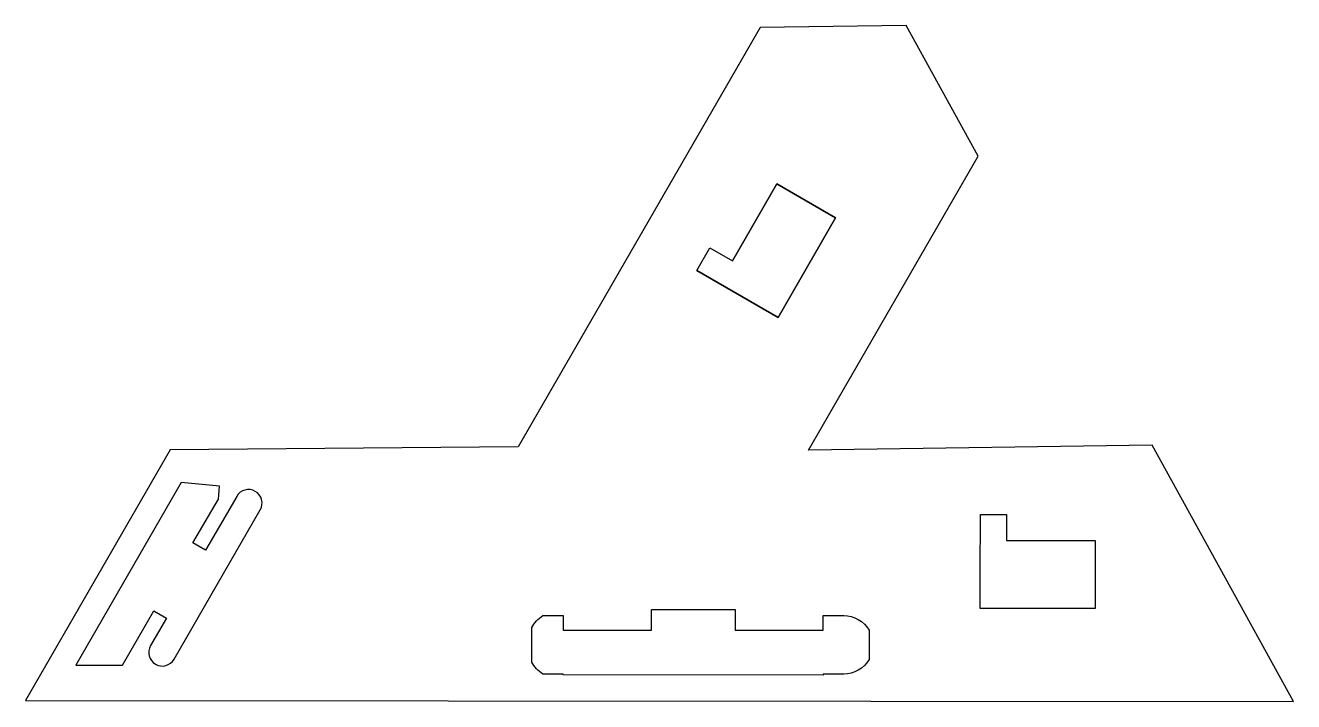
# Model space of a CAD drawing. Header units: millimetres. Extents: x -44 to 199, y 87 to 217.
import ezdxf

# ---------------------------------------------------------------- set-up
doc = ezdxf.new("R2010")
doc.units = ezdxf.units.MM
doc.layers.get('0').update_dxf_attribs({"linetype": 'CONTINUOUS'})

msp = doc.modelspace()

# ---------------------------------------------------------------- linework, layer by layer
for p, q in [((100.25, 186.15), (91.75, 171.43)), ((111.51, 179.65), (100.25, 186.15)), ((100.51, 160.6), (111.51, 179.65)), ((84.92, 169.6), (87.42, 173.93)), ((87.42, 173.93), (91.75, 171.43)), ((84.92, 169.6), (100.51, 160.6))]:
    msp.add_line(p, q)
for points in [[(-43.61, 87.27), (199.22, 87.05), (172.15, 136.17), (106.35, 135.21), (138.81, 191.44), (125, 216.51), (97.05, 216.1), (50.72, 135.84), (-15.9, 135.27)], [(111.51, 179.65), (100.51, 160.6), (84.92, 169.6), (87.42, 173.93), (91.75, 171.43), (100.25, 186.15)], [(139.23, 111.4), (139.24, 122.9), (144.23, 122.9), (144.23, 117.9), (161.23, 117.9), (161.23, 104.9), (139.23, 104.9)]]:
    msp.add_lwpolyline(points, close=True)
for points in [[(-19.65, 97.77, 1), (-15.14, 95.17), (1.36, 123.75, 1), (-3.15, 126.35), (-9.11, 116.03), (-11.52, 117.42), (-6.66, 125.84), (-6.43, 128.31), (-13.75, 128.99), (-33.92, 94.06), (-25.03, 94.05), (-19.03, 104.44), (-16.61, 103.04)], [(109.17, 92.13), (59.37, 92.18), (59.37, 92.33), (55.44, 92.33, -0.116494), (53.34, 94.64), (53.34, 101.23, -0.116494), (55.44, 103.53), (59.37, 103.53), (59.37, 100.72), (76.27, 100.72), (76.27, 104.72), (92.27, 104.72), (92.27, 100.72), (109.17, 100.72), (109.17, 103.53), (113.07, 103.53, -0.268026), (117.92, 100.73), (117.92, 95.13, -0.268026), (113.07, 92.33), (109.17, 92.33)]]:
    msp.add_lwpolyline(points, format="xyb", close=True)

doc.saveas('drawing.dxf')
